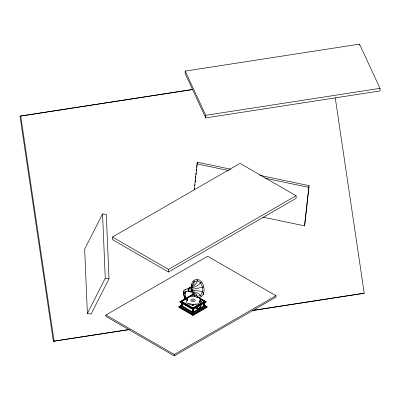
<?xml version="1.0" encoding="UTF-8"?>
<svg xmlns="http://www.w3.org/2000/svg" width="400" height="400" viewBox="0 0 400 400"><rect width="100%" height="100%" fill="white"/><g stroke="black" fill="none" stroke-linecap="round" stroke-linejoin="round"><path stroke-width="0.6" d="M183.655 290.43L184.065 289.685M186.585 298.77L186.85 298.665L186.76 298.95M186.59 298.22L186.585 298.67M186.78 299.03L186.85 298.665M186.955 299.28L187.02 300.135L186.72 299.415M186.845 299.375C187.175 300.695 186.965 298.595 186.885 299.615M187.235 298.705L187.35 300.405L186.755 299.715L187.055 299.585M187.41 299.555L187.37 299.255L187.415 299.785M190.2 291.565L189.405 291.77L188.62 291.265L188.14 290.24L188.155 289.09L188.655 288.245A32.505 21.635 50.9 0 0 191.395 286.86M187.27 300.135L187.42 299.95M203.775 294.29L203.435 294.14M203.565 294.405L203.525 294.125M203.475 294.24L203.595 294.02M192.595 286.425L191.58 284.655A6.005 4.19 80.5 0 1 193.945 280.67A6.005 4.19 80.5 0 1 197.705 279.68A6.005 4.19 80.5 0 1 201.43 282.075A6.005 4.19 80.5 0 1 203.695 286.935A6.005 4.19 80.5 0 1 203.635 292.405A6.005 4.19 80.5 0 1 201.275 296.39A6.005 4.19 80.5 0 1 197.51 297.38A6.005 4.19 80.5 0 1 193.785 294.985A6.005 4.19 80.5 0 1 191.52 290.125A6.005 4.19 80.5 0 1 191.58 284.655M186.815 298.59L186.61 298.44M186.725 298.315L186.93 298.915L186.615 299.065M187.065 300.015L187.12 299.84M196.63 308.49L196.84 307.795M200.955 305.755L200.49 306.91L198.94 308.14M200.975 306.1L200.835 305.535M200.115 302.115A5.88 3.395 0 0 0 200.26 301.385L200.285 301.035L200.26 301.305A5.88 3.395 0 0 1 200.115 302.065L200.08 302.285M194.15 189.985L197.32 162.2L230.9 169.25M194.455 189.54L194.585 188.295M194.845 185.81L194.975 184.57M195.235 182.085L195.43 180.22M195.625 178.355L195.82 176.49M196.015 174.625L196.21 172.765M196.405 170.9L196.6 169.035M196.795 167.17L196.995 165.305M197.125 164.065L197.32 162.2M263.065 217.16L304.58 225.875L309.05 185.665L259.595 175.275M309.05 185.665L304.58 225.875M200.3 301.42L200.255 301.185A5.88 3.395 0 0 0 200.125 300.6L200.08 300.545M203.28 294.17L203.69 294.11M203.625 294.26L203.56 294.53L203.56 294.255M203.815 294.435L203.725 294.165M181.705 302.96L181.83 303.575L182.265 303.715M181.74 303.495L181.73 303.13M181.59 304.655L181.77 304.235M181.815 303.445L181.885 303.7M182.295 304.805L182.01 304.8A0.595 0.345 0 0 1 181.615 304.585L181.66 304.5A0.545 0.315 0 0 0 182.025 304.715L182.295 304.71M182.435 305.44C181.765 306.195 182.405 305.98 181.995 305.31M182.58 303.045L182.355 303.445M182.5 303.87L182.055 304.065L181.815 303.755M182.385 305.59L182.56 305.27M192.7 309.905L192.66 309.2M192.505 310.955L192.565 310.66M192.86 309.675L192.86 309.98M192.845 311.27L192.72 311.57M193.35 311.775L192.735 311.81L193.04 311.665M192.795 311.705L193.01 312.29L193.29 311.805M193.405 309.92L193.495 309.48L193.27 309.88M193.455 309.605L193.475 309.28M193.23 311.645L193.2 312.025M193.435 311.475L193.16 311.685M192.79 310.98L192.58 311.295A0.535 0.31 0 0 0 192.94 311.505L193.52 311.17A0.535 0.31 0 0 0 193.385 311.04L193.595 310.66M193.58 311.055L193.57 310.58A0.595 0.345 0 0 0 193.42 310.435M203.53 303.45L204.095 303.56M203.585 303.43L203.805 303.73M203.59 305.15L203.915 305.68M203.72 305.535L204.115 305.575M204.33 303.615L204.42 303.04M204.2 305.585L203.99 305.385M204.25 305.62L204.36 305.165M204.23 304.23A0.595 0.345 0 0 1 204.495 304.425L204.33 304.78L204.455 304.56M204.505 304.75L204.52 304.35M186.91 298.17L187.145 298.46M192.77 304.845L192.69 304.74A0.99 0.62 8.9 0 1 192.805 304.87L192.935 305.325L193.51 304.94M187.09 300.365L187.14 300.07L187.105 300.47M187.41 300.29L187.075 298.215M193.785 294.985L194.09 293.13L193.385 292.08M192.74 304.97A1.19 0.69 0 0 0 192.705 305.25L192.815 305.035M184.97 296.76L185.63 294.73L185.44 293.24M200.905 301.16C201.02 301.505 201.295 300.95 199.895 301.055M200.72 300.43L200.335 300.44M200.09 300.49L200.525 300.305L200.21 300.345M197.705 279.68L196.56 283.005L194.075 285.615A32.505 22.535 -79.3 0 1 192.22 286.76M192.35 304.86L192.03 305.1L192.385 304.96M200.695 302.35L200.765 302.145A6.535 3.775 0 0 0 200.925 301.325M192.545 286.63L192.125 287.225M102.56 213.9L84.665 249.12L87.37 313.48L91.115 314.055L109.01 278.835L106.31 214.48L102.56 213.9L105.265 278.26L87.37 313.48M203.285 294.12L203.6 294.175M181.705 303.39L181.81 303.08M182.57 303.21L182.355 303.545M181.795 305.05L182.385 305.665M181.86 305.53L181.94 305.69M182.615 305.015L182.025 305.2A0.535 0.31 0 0 1 181.665 304.995L181.775 304.725M182.37 305.525L181.91 305.515M182.51 305.23L182.25 305.385M192.65 309.455L192.815 309.11M192.615 309.695L192.625 309.395M192.935 311.05A0.545 0.315 0 0 1 192.575 310.845A0.545 0.315 0 0 0 192.935 311.02A0.595 0.345 0 0 1 192.53 310.775L192.76 310.425M192.62 310.7L192.52 310.875A0.595 0.345 0 0 0 192.925 311.12L193.21 311.11M193.48 309.41L193.475 309.71M193.26 310.01L193.425 309.215M192.71 311.35L193.175 311.745M193.49 310.93L193.58 310.74A0.595 0.345 0 0 0 193.42 310.585M193.42 310.7A0.595 0.345 0 0 1 193.57 310.845L193.45 311.195M204.32 303.505L204.405 303.205M204.295 303.665L204.325 302.985M203.67 305.455C204.435 305.975 203.59 306.17 204.15 305.405M204.115 304.85L204.505 304.585A0.595 0.345 0 0 0 204.23 304.34M204.455 304.825L204.45 304.37A0.545 0.315 0 0 0 204.21 304.19M200.74 301.405L200.405 301.135M200.45 301.115L200.5 301.39M200.25 300.315L200.69 300.345M200.75 306.45L200.015 307.325M201.43 282.075L198.965 284.55L195.555 286.565A32.505 14.83 -39.6 0 1 192.015 287.97M197.1 307.335L199.22 305.79M197.575 306.92L196.79 307.765L196.75 308.71M192.58 286.005L194.13 283.64L193.945 280.67M181.015 301.885L192.445 295.165M181.81 302.85L181.94 303.305M181.81 302.95L182.055 303.76M181.81 303.215L182.265 303.65L182.525 303.435M181.81 303.28L181.69 303.025M182.525 303.17L181.94 303.27L182.265 303.285M181.735 304.12L181.615 304.735A0.595 0.345 0 0 0 182.01 304.965L182.615 304.78M182.525 303.535L182.24 303.76M181.945 305.335L181.865 305.615M192.745 309.36L192.955 309.765M192.785 310.015L192.965 310.365L193.395 310.12M193.4 309.425L193.43 309.755M192.775 311.72L193.12 311.61M204.28 303.535L204.17 303.125M203.875 303.705L204.365 303.53L204.185 302.81M204.34 304.645L204.455 304.51A0.535 0.31 0 0 0 204.205 304.305M203.84 305.41L203.855 305.665M204.18 305.69L204.225 305.405M186.86 299.93L187.065 299.82M183.905 295.295A0.94 0.545 60 0 0 183.665 294.58A1.21 0.7 60 0 1 183.36 293.58L183.47 291.58L183.61 292.055A1.045 0.605 0 0 0 184.515 292.96A1.045 0.605 0 0 0 185.42 292.055M198.035 306.46L200.625 305.45M199.555 307.785L197.825 308.68M183.795 291.435L183.61 291.55A1.045 0.605 0 0 0 184.515 292.455A1.045 0.605 0 0 0 185.42 291.55M112.465 237.04L240.04 163.385L296.095 195.75L296.095 198.355L168.515 272.01L112.465 239.645L112.465 237.04L168.515 269.405L296.095 195.75M105.905 314.99L207.635 256.255L275.98 295.715L275.98 297.13L174.25 355.865L105.905 316.405L105.905 314.99L174.25 354.45L275.98 295.715M192.965 294.865L192.965 294.175L179.87 301.885L184.06 299.465M185.11 298.86L192.965 294.325M179.87 301.885L192.965 309.445L206.06 301.885L204.435 301.49L192.965 308.11L181.495 301.49L192.965 294.74L194.53 295.645M181.985 304.985L178.85 306.795L178.85 307.315L192.965 315.465L207.08 307.315L207.08 306.795L203.945 304.985M181.985 305.21L178.85 306.795L192.965 314.945L207.08 306.795L204.915 306.035L192.965 312.935L181.015 306.035L179.37 306.72L192.965 314.57L206.56 306.72L203.945 305.21M182.005 305.245L179.87 306.445L192.965 314.005L206.06 306.445M182.2 305.42L181.015 306.035L182.055 305.275M181.495 301.365L192.965 307.985L204.435 301.365L204.915 301.885M202.315 303.78L192.965 309.18L185.69 304.98M203.355 303.18L204.915 302.28M182.08 305.875L192.965 312.16L203.85 305.875M181.015 305.875L192.965 312.775L204.915 306.035M200.74 301.455L201.3 301.25M181.845 304.07L181.605 304.425A0.595 0.345 0 0 0 182.01 304.65L182.295 304.655M181.845 304.225L181.655 304.5A0.595 0.345 0 0 0 182.01 304.7M182.535 304.58L182.425 304.78M203.99 303.715L204.225 303.41M192.725 309.28L192.955 309.6M192.83 309.29L192.855 309.74M192.76 309.64L193.065 309.69M204.375 304.725L204.12 304.75M193.375 309.755L192.855 309.84M192.76 310.37L192.585 310.945A0.535 0.31 0 0 0 192.94 311.15L193.07 311.115M204.205 305.605L203.905 305.645M193.45 310.935L193.195 311.055M193.45 311.145L192.925 311.215A0.595 0.345 0 0 1 192.53 310.985M192.91 311.615L192.835 311.915M198.42 308.485L196.96 308.795M185.23 289.49L188.08 288.535M191.52 290.125L192.565 289.745L192.28 289.705M188.655 288.245L189.445 288.04M199.715 305.54L200.89 305.565M200.375 301.09L200.65 301.07M200.45 301.165L200.705 301.185M203.695 286.935L196.455 288.495A32.505 1.46 -12.1 0 1 192.125 289.31M181.985 305.435L181.92 305.615M204.21 303.355L203.875 303.375M204.265 304.62L203.85 304.695A0.545 0.315 0 0 1 203.5 304.5M204.265 304.885L203.85 304.96A0.595 0.345 0 0 1 203.455 304.68M204.245 305.535L203.675 305.365M193.285 309.565L192.95 309.58M193.34 311.195L193.07 311.23M186.885 299.455L187.2 299.89L186.95 298.985M187.065 299.72L186.98 298.985M185.21 71.095L359.485 44.135L380 88.345L380 90.95L205.725 117.91L185.21 73.7L185.21 71.095L205.725 115.305L205.725 117.91M129.33 329.615L53.375 341.26L20 116.155L192.63 89.45M20 116.155L192.75 89.535M205.725 115.305L380 88.345M53.375 341.26L129.205 329.525M252.515 310.45L362.875 293.38M252.635 310.535L364.23 293.275L335.245 97.775M181.495 301.49L179.87 301.735L192.965 309.295L206.06 301.735L198.725 297.5M191.88 289.735L191.615 289.765A32.505 1.46 -12.1 0 0 188.13 290.245M191.3 296.4L195.005 296.37M192.47 299.13L193.595 299.145A2.24 1.29 0 0 1 195.13 300.055L195.13 300.705A2.12 1.225 0 0 1 193.585 301.575L192.455 301.56A2.24 1.29 0 0 1 190.92 300.65L190.925 300A2.12 1.225 0 0 1 192.47 299.13M204.135 304.8L203.85 304.795A0.595 0.345 0 0 1 203.455 304.58M193.18 310.015L192.675 309.82M193.125 311.895L192.785 311.74M184.1 293.115L184.1 293.165A0.85 0.49 0 0 0 185.13 293.125L185.125 292.99A0.85 0.415 -6.1 0 0 184.095 293.065L184.3 293.105M199.89 301.36L200.375 301.455M199.89 301.405L200.26 301.39M363.49 293.285L364.23 293.275M185.575 291.68L188.565 291.65M186.49 299.53L185.815 299.535A1.165 0.61 14.6 0 1 184.675 299.2L184.62 299.16A1.455 0.85 10.6 0 1 184.255 298.73M203.995 304.655L203.85 304.645A0.595 0.345 0 0 1 203.455 304.415A0.595 0.345 0 0 0 203.85 304.695M182.15 303.72L181.83 303.475M105.265 278.26L109.01 278.835M203.7 294.52L203.415 294.455M196.885 163.89L228.635 170.555M265.27 178.25L308.615 187.35M191.355 304.145L188.41 303.16M203.88 303.425L203.6 303.15M203.89 303.755L203.6 303.58M192.965 310.06L192.605 309.33M184.13 292.26L184.3 292.305A0.87 0.5 0 0 0 185.385 291.855M184.635 296.49C184.34 295.21 185.76 296.75 185.705 297.6A3.515 2.03 60 0 0 186.14 298.125M203.635 292.405L200.39 291.22L196.43 290.67A32.505 12.47 14.4 0 0 192.58 290.635M196.7 308.68L197.01 308.825M199.25 297.955L206.06 301.885M199.225 298.355L204.435 301.365M199.225 298.475L204.435 301.49M183.665 292.015L183.78 293.085M203.875 305.275L204.915 305.875M181.015 302.28L184.655 304.38M184.175 294.165L183.83 293.62M203.69 303.39L203.55 303.085M204.225 303.715L204.165 304.045L203.625 303.905M203.69 303.49L203.55 303.22M184.625 296.72L184.685 296.27L185.165 296.56M186.665 298.62L186.65 298.975M201.275 296.39L198.865 293.795L195.49 292.255A32.505 21.635 50.9 0 0 192.86 291.76M185.525 298.995L184.345 297.19L183.905 295.295M187.34 299.605L187.135 298.405M185.075 298.02L185.39 298.465M186.82 299.72L186.7 299.405M184.96 296.84L185.495 297.725A3.515 2.03 60 0 0 186.165 298.475M186.265 299.52L186.345 299.46M186.89 300.02L186.905 299.615M200.72 300.38L200.775 300.56A6.535 3.775 0 0 1 200.92 301.21L200.925 301.375A6.535 3.775 0 0 1 200.765 302.19M184.365 296.575L184.555 297.065M187.255 298.805L187.345 299.07L187.205 298.645M186.285 299.595L186.33 299.365M197.51 297.38L196.435 294.43L193.995 292.645A32.505 22.535 -79.3 0 0 193.28 292.405M186.795 298.625L186.905 299.045M186.29 299.09L186.355 299.365M193.595 310.975L193.525 310.715A0.545 0.315 0 0 0 193.39 310.55M181.59 304.335L181.67 304.645A0.535 0.31 0 0 0 182.025 304.85M186.285 299.525L186.225 299.235M184.23 296.09L184.115 295.175A0.94 0.545 60 0 0 183.955 294.585M187.02 299.135L186.91 298.345M20.74 116.145L54.115 341.25M186.915 298.57L186.955 298.87M186.975 298.865L186.9 298.34M186.59 298.39L186.595 298.905M359.485 44.135L359.485 45.18M192.965 307.985L192.965 312.16M192.965 312.775L192.965 315.465M174.25 354.45L174.25 355.865M168.515 269.405L168.515 272.01M203.865 304.81A0.535 0.31 0 0 1 203.51 304.605A0.535 0.31 0 0 0 203.865 304.845M203.505 304.99A0.535 0.31 0 0 0 203.865 305.195L204.445 304.86A0.535 0.31 0 0 0 204.205 304.685M204.23 304.13A0.595 0.345 0 0 1 204.495 304.325M204.23 304.39A0.595 0.345 0 0 1 204.495 304.585M192.53 310.72A0.595 0.345 0 0 0 192.925 310.95L193.53 310.815A0.535 0.31 0 0 0 193.385 310.69M193.42 310.75A0.595 0.345 0 0 1 193.57 310.895M200.775 300.51A6.535 3.775 0 0 1 200.92 301.16M200.125 300.65A5.88 3.395 0 0 1 200.255 301.235M182.025 304.75A0.545 0.315 0 0 1 181.66 304.54M183.785 294.29A1.21 0.7 60 0 1 183.6 293.775M185.27 292.605A0.87 0.5 0 0 1 184.08 292.79A0.87 0.5 0 0 1 183.765 292.105M184.29 292.34A0.87 0.5 0 0 1 183.765 291.605M199.785 299.98A6.965 4.02 0 0 1 193.965 305.005A6.965 4.02 0 0 1 186.095 301.02M196.345 303.79A6.57 3.795 0 0 1 195.305 304.07M194.2 304.24A6.57 3.795 0 0 1 191.915 304.24M184.22 298.62A1.455 0.85 10.6 0 1 184.21 298.505M184.235 298.2A0.96 0.53 -24.6 0 1 184.29 298.085M184.7 297.315A2.13 1.46 -11.5 0 1 184.495 297.805M185.4 291.74A0.85 0.49 0 0 1 184.475 292.33A0.85 0.49 0 0 1 183.785 291.64M190.165 291.515A1.83 1.28 80.5 0 1 188.15 290.095A1.83 1.28 80.5 0 1 189.64 288.17M186.11 291.38A1.12 0.78 80.5 0 1 185.05 291.4A1.12 0.78 80.5 0 1 184.815 289.905A1.12 0.78 80.5 0 1 185.835 289.625M191.415 287.735A32.505 12.47 14.4 0 1 188.145 289.085M188.615 291.275A32.505 14.83 -39.6 0 1 192.24 291.615M189.405 291.785A32.505 22.535 -79.3 0 1 192.16 292.12M191.445 287.16A32.505 22.535 -79.3 0 1 191.05 287.35M190.655 287.535A32.505 22.535 -79.3 0 1 189.445 288.025M191.99 285.18L191.94 289.985L193.93 294.255L197.2 296.355L200.505 295.49L202.58 291.985L202.635 287.185L200.645 282.915L197.37 280.81L194.065 281.675L191.99 285.18M187.32 299.195L187.4 299.54L187.325 299.215M192.845 300.32C192.785 300.875 193.945 300.165 192.865 300.295M192.435 304.965L192.905 305.215L192.435 304.93"/></g></svg>
